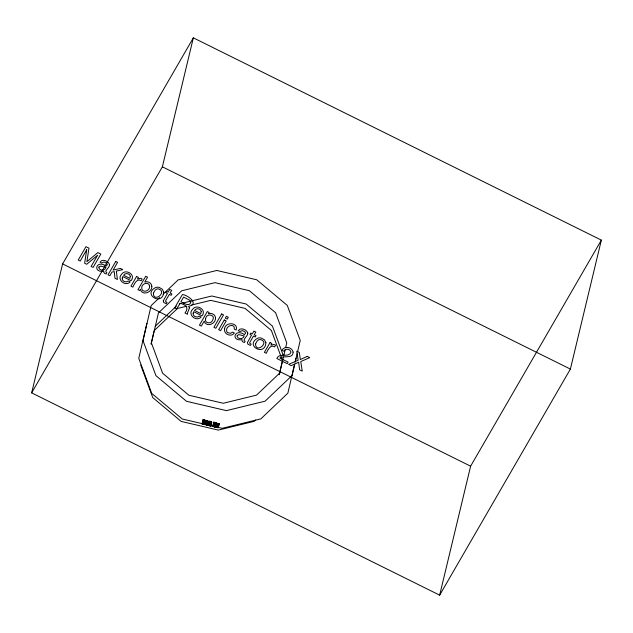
<?xml version="1.0" encoding="UTF-8"?>
<svg xmlns="http://www.w3.org/2000/svg" width="633" height="633" viewBox="0 0 633 633"><rect width="100%" height="100%" fill="white"/><g stroke="black" fill="none" stroke-linecap="round" stroke-linejoin="round"><path stroke-width="0.95" d="M216.027 426.697L215.157 426.492L216.027 426.697C218.282 425.313 215.79 421.111 215.671 423.778M218.092 427.061L217.222 426.974L218.092 427.061L218.836 423.651L217.657 423.651L218.029 424.434M218.82 424.031L217.958 423.825M219.16 424.189L218.836 423.651M146.888 323.297L138.769 358.349L151.706 393.378L182.241 418.991L222.191 428.319L260.843 418.872L287.857 393.18L294.44 364.758M151.152 343.79L153.993 331.534M151.105 344.138L158.456 312.9L181.695 290.792L214.959 282.658L249.331 290.689L275.608 312.726L286.741 342.864L285.649 347.58M202.085 424.047L202.394 422.757C205.345 422.551 204.538 425.479 202.085 424.047L203.122 419.608L205.037 420.257L204.744 421.159M202.497 423.999L202.742 422.986L204.079 423.817L202.497 423.999L203.47 419.837L204.768 420.779M203.051 423.058L203.779 419.908M202.979 424.252L204.016 419.821M203.391 423.145L204.119 419.995M203.225 424.157L203.589 422.583M203.628 423.224L204.372 419.916M203.557 424.347L203.921 422.773M203.921 423.16L204.649 420.011M203.802 424.339L204.237 422.52M203.968 424.023L204.863 420.122M204.016 424.308L205.037 420.257M204.198 424.252L205.139 420.367M204.332 424.157L205.203 420.494M204.847 424.403C204.981 422.797 208.099 425.004 205.852 424.941C202.742 424.632 206.572 418.373 207.323 421.665M204.997 424.608L205.772 420.787M205.171 423.888L205.899 420.739M205.116 424.696L206.049 420.716M205.503 424.015L206.255 424.688L205.211 424.442L206.223 420.708M205.606 424.007L206.413 420.723M205.86 424.047L206.619 420.763M206.089 423.975L206.825 420.818M206.097 424.126C207.126 423.39 206.627 419.418 206.01 421.436M206.255 424.237L206.999 420.89M206.255 424.688L207.149 420.969M206.366 424.933L207.276 421.056M206.5 424.885L207.363 421.159M206.595 424.814L207.426 421.262M207.157 425.234L208.115 421.135M207.806 424.632C209.412 417.424 209.46 423.801 207.513 425.313M207.948 424.608L208.724 421.309M208.107 424.608L209.199 421.372M207.379 424.284L208.17 424.458L208.898 421.309M208.273 424.632L209.088 421.341M208.676 425.582L210.069 421.23L209.032 425.669M211.153 421.966L210.203 425.186L211.058 425.867L209.681 425.787C208.787 420.019 213.012 422.084 210.995 422.828M209.681 425.787C212.039 426.452 208.17 423.548 210.654 421.871M210.061 425.4L210.813 421.823M209.998 425.906L211.042 421.815M209.934 425.305C211.533 425.044 210.662 425.139 211.327 421.863M210.662 425.851L211.509 422.053M210.702 425.795L211.557 422.425M210.805 426.025L211.731 421.982M210.979 425.969L211.778 422.622M212.807 426.547L213.843 422.116L213.218 426.5L214.421 426.784L212.807 426.547L213.843 422.116M214.389 426.919L215.157 423.635L213.946 423.35L214.223 422.203M214.769 426.721C219.224 424.965 212.593 430.598 215.592 423.168M214.84 426.824L215.687 423.105M214.943 426.927L215.806 423.058M215.07 427.022L215.956 423.026M215.228 427.101L216.106 423.018M215.489 426.31L216.28 423.034M215.679 426.341L216.462 423.066M215.718 427.117L216.628 423.113M215.9 427.283L216.771 423.168M216.32 426.555L216.89 423.24M216.241 427.322L216.984 423.319M216.842 427.204C221.289 425.447 214.666 431.081 217.657 423.651M216.905 427.307L217.752 423.588M217.008 427.41L217.879 423.54M217.143 427.504L218.021 423.509M217.412 426.808L218.179 423.501M217.562 426.792L218.345 423.517M217.744 426.824L218.48 423.675M217.799 426.697L218.527 423.548M217.689 427.71L218.694 423.596M217.974 427.766L218.955 423.722M218.322 426.951L219.05 423.801M218.314 427.805L219.121 423.888M279.216 374.696L282.492 360.557M279.39 374.111L283.465 357.004M283.901 355.121L285.214 349.463M295.318 360.968L295.975 358.128M294.733 364.117L292.098 375.488L265.092 401.18L226.44 410.627L186.49 401.29L155.955 375.685L143.018 340.657L151.137 305.604L159.666 297.486M295.176 362.218L297.146 353.697M297.589 351.798L300.224 340.427L287.279 305.407L256.745 279.794L216.803 270.465L178.142 279.913L163.219 294.108M31.65 392.879L62.612 263.914L193.342 37.845L601.35 240.121L570.388 369.086L439.658 595.155L31.65 392.879L162.38 166.819L193.342 37.845M203.122 419.608L202.813 420.898L203.707 421.103M203.47 419.837L203.225 420.85L203.715 420.961M208.241 422.164L208.843 421.459M209.713 421.151L210.069 421.23M213.218 426.5L213.115 425.265M215.157 423.635L213.535 423.398M439.658 595.155L470.62 466.181L601.35 240.121M205.67 420.85L205.994 421.625M155.259 326.232L176.385 306.135M154.207 330.592L177.446 308.485L186.949 306.158M279.754 373.027L256.515 395.134L223.251 403.261L188.879 395.237L162.602 373.201L151.469 343.062M255.677 419.98L254.284 421.309L218.322 430.092L181.165 421.412L152.759 397.587L140.716 365.012M179.448 303.887L181.347 303.429M183.246 302.962L211.754 295.999L246.134 304.022L272.404 326.058L283.204 355.287M191.704 305.003L210.71 300.359L245.082 308.39L271.359 330.426L282.152 359.647M211.042 422.702L210.583 421.974M162.38 166.819L570.388 369.086M62.612 263.914L470.62 466.181M215.988 423.77L217.095 423.493M293.119 352.122C292.968 359.346 283.695 355.153 279.857 358.025L288.11 362.123L287.216 363.666L276.835 358.523C279.454 352.162 288.474 358.104 290.848 352.439L290.705 351.362C289.471 348.68 285.23 348.364 284.003 351.252L282.073 350.294C284.28 345.357 292.367 347.224 293.119 352.122M122.256 278.006C121.496 281.21 126.196 283.086 128.309 280.957L130.184 281.883C125.476 287.105 116.187 279.406 121.694 274.136C125.666 268.329 136.23 274.754 131.086 280.664L122.794 276.558L122.256 278.006M193.176 313.169C192.424 316.373 197.116 318.241 199.237 316.112L201.104 317.038C196.404 322.268 187.107 314.569 192.614 309.3C196.586 303.492 207.157 309.909 202.006 315.827L193.722 311.721L193.176 313.169M163.725 292.058C162.847 306.562 141.887 294.432 155.765 287.469A5.246 4.605 13.5 0 1 159.287 287.461L162.333 289.257L163.725 292.058M216.755 423.43L215.885 423.342L216.755 423.43M265.9 342.714C265.029 357.218 244.061 345.088 257.947 338.125A5.246 4.605 13.5 0 1 261.469 338.117L264.515 339.913L265.9 342.714M163.298 300.81L163.702 302.447L166.273 303.705L167.017 302.416L165.656 301.648L165.648 300.762L169.328 294.4L171.132 295.294L171.907 293.957L170.103 293.063L171.678 290.341L169.755 289.392L168.18 292.114L166.645 291.354L165.878 292.691L167.405 293.451L163.298 300.81M247.448 342.524L247.843 344.162L250.415 345.42L251.159 344.13L249.798 343.363L249.79 342.477L253.469 336.115L255.281 337.009L256.049 335.672L254.244 334.778L255.819 332.056L253.896 331.106L252.322 333.828L250.795 333.069L250.019 334.406L251.546 335.166L247.448 342.524M189.481 307.836L187.542 312.813L187.574 314.269L184.994 312.987C189.164 307.535 186.062 304.956 180.104 303.191L176.789 308.92L174.684 307.883L182.423 294.511C187.637 294.994 199.893 304.014 188.594 306.317L189.481 307.836M153.4 293.134C153.241 303.215 167.666 292.224 158.764 289.012A2.904 2.548 13.5 0 0 156.422 289.234L155.093 290.207L153.4 293.134M255.582 343.79C255.416 353.871 269.848 342.88 260.946 339.668A2.904 2.548 13.5 0 0 258.604 339.889L257.275 340.863L255.582 343.79M149.562 285.736C150.701 290.808 142.069 293.926 141.689 287.983C141.468 283.695 148.249 281.099 149.562 285.736M215.513 317.813C216.075 323.954 206.239 327.886 204.214 321.113L201.334 326.09L199.435 325.148L207.292 311.563L209.135 312.473L208.392 313.77C211.327 312.449 215.323 314.474 215.513 317.813M224.58 329.16C223.9 332.491 227.16 335.086 230.246 335.134A4.36 3.83 13.5 0 0 232.849 334.438L234.376 333.029L232.525 332.111L230.578 333.346L227.666 332.626A2.619 2.303 13.5 0 1 226.669 330.917C225.419 325.615 235.215 322.759 234.273 329.097L236.117 330.007C238.87 322.284 224.778 321.382 224.58 329.16M151.833 286.195C152.403 292.414 142.148 296.228 140.431 289.297L139.711 290.539L137.962 289.669L145.717 276.257L147.568 277.175L144.759 282.025C147.695 280.862 151.611 282.927 151.833 286.195M130.335 276.431L129.884 278.401L123.601 275.284C125.112 272.506 129.931 273.298 130.335 276.431M201.254 311.586L200.811 313.557L194.521 310.439C196.04 307.662 200.859 308.453 201.254 311.586M109.549 264.665C110.031 267.363 103.29 271.343 106.882 272.768L106.178 273.978L104.777 273.488L103.693 272.182L103.891 271.122C92.26 273.084 96.176 259.142 106.146 266.105L107.396 264.578L106.486 263.122L104.026 262.007L101.778 263.019L100.006 262.141C102.277 258.375 108.678 261.081 109.549 264.665M247.796 333.195C248.278 335.901 241.537 339.881 245.121 341.298L244.425 342.508L243.017 342.026L241.941 340.72L242.13 339.652C230.499 341.614 234.416 327.672 244.393 334.635L245.644 333.108L244.734 331.66L242.273 330.545L240.018 331.557L238.245 330.679C240.524 326.905 246.925 329.611 247.796 333.195M190.786 301.973C190.042 307.329 183.356 303.144 180.975 301.68L183.617 297.106L189.678 300.2L190.786 301.973M86.697 249.75L84.632 263.233L86.713 264.27L97.656 255.186L91.097 266.438L93.091 267.427L100.821 254.055L97.846 252.583L86.879 261.69L88.96 248.176L85.953 246.688L78.223 260.06L80.225 261.049L86.697 249.75M205.622 318.731C204.055 323.241 211.343 324.46 212.546 320.306C216.241 314.704 206.271 312.591 205.622 318.731M208.985 424.3L209.301 424.553L208.985 424.3M209.634 421.491L209.76 422.52L209.634 421.491M98.993 267.015L98.772 267.727C99.595 271.019 105.228 270.884 105.917 267.403L100.655 266.089L98.993 267.015M237.233 335.553L237.019 336.258C237.834 339.549 243.468 339.415 244.156 335.941L238.902 334.62L237.233 335.553M115.752 261.461L108.021 274.833L109.849 275.735L111.962 272.079L114.288 271.612L114.969 278.275L117.398 279.477L116.353 271.114L122.794 269.611L120.365 268.408L113.093 270.133L117.58 262.363L115.752 261.461M136.593 276.455L130.96 286.203L132.859 287.145C134.188 284.241 136.997 277.721 141.199 280.736L142.196 279.011L140.447 278.306L137.424 279.034L138.398 277.349L136.593 276.455M221.637 313.952L213.907 327.324L215.806 328.266L223.544 314.894L221.637 313.952M224.272 319.981L218.662 329.682L220.593 330.64L226.203 320.939L224.272 319.981M226.392 316.31L225.316 318.17L227.247 319.127L228.323 317.268L226.392 316.31M270.03 342.603L264.396 352.352L266.295 353.293C267.632 350.389 270.433 343.869 274.635 346.892L275.632 345.159L273.883 344.463L270.869 345.183L271.842 343.497L270.03 342.603M307.227 356.387L300.343 359.552L299.338 352.478L296.711 351.173L298.151 360.272L288.632 364.371L291.164 365.629L298.641 362.258L299.646 369.83L302.257 371.12L300.762 361.562L309.735 357.629L307.227 356.387"/></g></svg>
